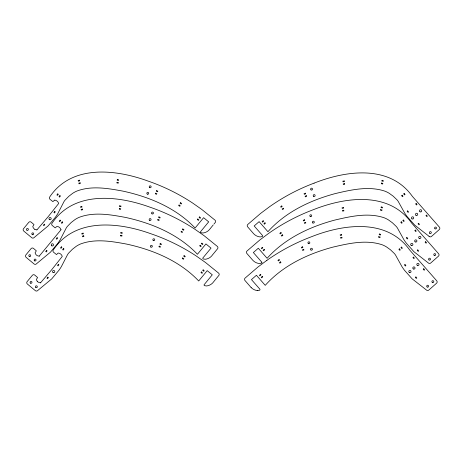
<?xml version="1.0" encoding="UTF-8"?>
<svg xmlns="http://www.w3.org/2000/svg" width="463" height="463" viewBox="0 0 463 463"><rect width="100%" height="100%" fill="white"/><g stroke="black" fill="none" stroke-linecap="round" stroke-linejoin="round"><path stroke-width="0.69" d="M210.648 228.103L213.258 224.908M212.974 254.355L215.584 251.166M61.023 229.741L39.245 256.137M210.393 228.433L209.073 230.007A10.053 10.053 0 0 1 202.921 233.005L200.838 232.704A0.978 0.978 0 0 1 200.52 232.264L200.45 231.841L208.686 221.858L203.604 217.685L195.102 228.022C176.073 207.997 149.653 196.931 123.071 191.15C108.018 188.366 91.674 185.472 76.904 191.045A28.249 28.249 0 0 0 72.679 193.314L68.825 196.295L65.156 200.022A10.695 10.695 0 0 0 63.402 202.759L57.794 213.622A66.122 66.122 0 0 1 55.415 217.222L48.106 225.938L34.21 237.484A1.748 1.748 0 0 1 31.791 237.745L23.769 231.072A1.696 1.696 0 0 1 23.538 228.681L28.752 222.356A1.696 1.696 0 0 1 31.143 222.13L34.013 224.584L32.78 226.471A5.319 5.319 0 0 0 33.62 228.265L33.978 228.67A3.507 3.507 0 0 0 34.528 229.127L34.835 229.312M212.72 254.685L211.4 256.259A10.053 10.053 0 0 1 205.248 259.257L203.164 258.956A0.978 0.978 0 0 1 202.846 258.516L202.777 258.094L211.012 248.116L205.931 243.943L197.429 254.274C178.4 234.255 151.98 223.183 125.404 217.402C110.344 214.618 94.001 211.724 79.231 217.297A28.249 28.249 0 0 0 75.012 219.572L71.152 222.547L67.482 226.28A10.695 10.695 0 0 0 65.729 229.011L60.121 239.875A66.122 66.122 0 0 1 57.742 243.48L50.432 252.19L36.536 263.736A1.748 1.748 0 0 1 34.117 263.997L26.096 257.324A1.696 1.696 0 0 1 25.864 254.934L31.079 248.614A1.696 1.696 0 0 1 33.469 248.382L36.34 250.842L35.107 252.729A5.319 5.319 0 0 0 35.946 254.523L36.305 254.922A3.507 3.507 0 0 0 36.855 255.379L37.162 255.564A5.226 5.226 0 0 0 39.245 256.126M214.045 223.959L215.22 222.529A1.696 1.696 0 0 0 214.988 220.133L201.845 209.502L192.677 203.066A198.152 198.152 0 0 0 147.483 180.865C115.409 169.244 71.649 164.359 49.755 196.902A1.696 1.696 0 0 0 49.987 199.293L52.857 201.625L54.026 200.687M215.845 250.848L217.546 248.781A1.696 1.696 0 0 0 217.315 246.385L204.171 235.754L195.004 229.324A198.152 198.152 0 0 0 149.809 207.117C117.741 195.496 73.976 190.611 52.087 223.154A1.696 1.696 0 0 0 52.313 225.545L55.213 227.889L56.515 226.754M217.118 277.545L218.82 275.479A1.696 1.696 0 0 0 218.588 273.089L205.445 262.452L196.277 256.022A198.152 198.152 0 0 0 151.083 233.821C119.014 222.199 75.249 217.309 53.361 249.852A1.696 1.696 0 0 0 53.586 252.242L56.521 254.592L58.159 253.024A4.659 4.659 0 0 1 62.256 256.45L51.624 269.819L40.518 282.841M216.858 277.864L212.673 282.962A10.053 10.053 0 0 1 206.521 285.96L204.438 285.654A0.978 0.978 0 0 1 204.119 285.214L204.05 284.797L212.286 274.814L207.204 270.641L198.702 280.977C179.673 260.953 153.253 249.887 126.677 244.099C111.618 241.321 95.274 238.428 80.504 243.995A28.249 28.249 0 0 0 76.285 246.27L72.431 249.244L68.755 252.977A10.695 10.695 0 0 0 67.002 255.709L61.394 266.572A66.122 66.122 0 0 1 59.015 270.178L51.711 278.894L37.81 290.434A1.748 1.748 0 0 1 35.391 290.7L27.369 284.022A1.696 1.696 0 0 1 27.138 281.631L32.352 275.311A1.696 1.696 0 0 1 34.742 275.08L37.613 277.54L36.38 279.426A5.319 5.319 0 0 0 37.219 281.22M54.188 200.496L54.559 200.068A4.659 4.659 0 0 1 58.656 203.494L48.025 216.869L36.918 229.885M266.902 260.333L257.932 267.041L245.118 278.066A1.696 1.696 0 0 0 244.956 280.468L250.223 286.539A18.549 18.549 0 0 0 251.177 287.616M314.093 183.14C345.797 170.546 389.395 164.342 412.261 196.208A1.696 1.696 0 0 1 412.429 196.439L439.428 227.177A1.696 1.696 0 0 1 439.271 229.573L431.458 236.489A1.748 1.748 0 0 1 429.033 236.292M257.567 290.573L259.639 290.203A0.978 0.978 0 0 0 259.946 289.751L260.003 289.329L251.467 279.6L256.421 275.277L265.235 285.347C282.847 265.635 307.565 253.909 332.752 247.167C348.743 243.411 366.181 239.406 382.259 244.805A28.249 28.249 0 0 1 386.541 246.953L390.488 249.806L394.268 253.429A10.695 10.695 0 0 1 396.108 256.108L402.04 266.792A66.122 66.122 0 0 0 404.529 270.323L412.093 278.813L426.336 289.931A1.748 1.748 0 0 0 428.761 290.122L436.58 283.206A1.696 1.696 0 0 0 436.736 280.81L409.738 250.072A1.696 1.696 0 0 0 409.564 249.841C386.698 217.975 343.106 224.179 311.402 236.772A198.152 198.152 0 0 0 266.896 260.328M429.033 236.298L414.79 225.18L407.226 216.69A66.122 66.122 0 0 1 404.731 213.159L398.799 202.476A10.695 10.695 0 0 0 396.965 199.79L393.18 196.173L389.238 193.314A28.249 28.249 0 0 0 384.95 191.173C368.878 185.773 351.434 189.778 335.449 193.534C310.262 200.271 285.544 211.996 267.927 231.714L259.118 221.644L254.164 225.967L262.695 235.696L262.637 236.118A0.978 0.978 0 0 1 262.336 236.564L260.258 236.94A10.059 10.059 0 0 1 253.886 233.965A18.549 18.549 0 0 1 252.92 232.906L247.647 226.835A1.696 1.696 0 0 1 247.809 224.433L260.623 213.408L269.593 206.701A198.152 198.152 0 0 1 314.093 183.14M37.225 281.215L37.578 281.626A3.507 3.507 0 0 0 38.128 282.077L38.441 282.262A5.226 5.226 0 0 0 40.518 282.824M56.885 226.366A4.659 4.659 0 0 1 60.983 229.752M36.918 229.874A5.226 5.226 0 0 1 34.829 229.324M257.567 290.567A10.059 10.059 0 0 1 251.195 287.598M261.89 262.278L261.832 262.7A0.978 0.978 0 0 1 261.526 263.146L259.448 263.522A10.059 10.059 0 0 1 253.076 260.547A18.549 18.549 0 0 1 252.109 259.488L246.837 253.411A1.696 1.696 0 0 1 246.999 251.015L259.812 239.984L268.783 233.283A198.152 198.152 0 0 1 313.283 209.716C344.987 197.134 388.584 190.924 411.451 222.79A1.696 1.696 0 0 1 411.619 223.016L438.623 253.759A1.696 1.696 0 0 1 438.467 256.155L430.648 263.071A1.748 1.748 0 0 1 428.229 262.874L413.98 251.762L406.416 243.272A66.122 66.122 0 0 1 403.927 239.741L397.989 229.052A10.695 10.695 0 0 0 396.154 226.372L392.369 222.755L388.428 219.896A28.249 28.249 0 0 0 384.14 217.755C368.068 212.355 350.624 216.36 334.639 220.116C309.452 226.853 284.733 238.578 267.116 258.296L258.308 248.226L253.354 252.549L261.89 262.278M117.029 182.318L116.971 182.995L118.32 183.122L118.383 182.445L117.029 182.318M117.284 179.615L117.22 180.292L118.574 180.414L118.638 179.742L117.284 179.615M119.356 208.576L119.298 209.247L120.646 209.374L120.71 208.697L119.356 208.576M119.61 205.867L119.547 206.544L120.901 206.672L120.965 205.994L119.61 205.867M120.635 235.273L120.571 235.951L121.919 236.072L121.983 235.401L120.635 235.273M120.884 232.565L120.82 233.242L122.174 233.369L122.238 232.692L120.884 232.565M381.477 183.064L381.338 183.73L382.67 184.008L382.808 183.342L381.477 183.064M382.033 180.402L381.894 181.068L383.225 181.346L383.364 180.68L382.033 180.402M380.667 209.646L380.528 210.306L381.859 210.59L381.998 209.924L380.667 209.646M381.228 206.984L381.09 207.65L382.415 207.928L382.554 207.262L381.228 206.984M378.786 236.697L378.647 237.363L379.973 237.641L380.111 236.975L378.786 236.697M379.342 234.035L379.203 234.7L380.534 234.978L380.673 234.319L379.342 234.035M155.597 193.181L155.348 193.818L156.616 194.31L156.859 193.673L155.597 193.181M156.575 190.652L156.332 191.283L157.599 191.775L157.842 191.138L156.575 190.652M157.924 219.439L157.675 220.07L158.942 220.562L159.185 219.925L157.924 219.439M158.902 216.904L158.659 217.535L159.926 218.027L160.169 217.396L158.902 216.904M159.197 246.137L158.948 246.767L160.215 247.259L160.464 246.629L159.197 246.137M160.175 243.602L159.932 244.238L161.199 244.724L161.442 244.094L160.175 243.602M179.048 205.016L178.689 205.595L179.847 206.307L180.205 205.734L179.048 205.016M180.477 202.707L180.119 203.286L181.276 203.998L181.635 203.419L180.477 202.707M181.374 231.269L181.016 231.847L182.173 232.565L182.532 231.986L181.374 231.269M182.804 228.959L182.445 229.538L183.603 230.256L183.961 229.677L182.804 228.959M182.648 257.972L182.289 258.545L183.446 259.263L183.805 258.684L182.648 257.972M184.077 255.663L183.724 256.236L184.876 256.953L185.235 256.375L184.077 255.663M57.771 193.904L56.914 194.958L57.441 195.386L58.297 194.333L57.771 193.904M59.877 195.618L59.021 196.671L59.548 197.099L60.404 196.046L59.877 195.618M60.097 220.156L59.241 221.216L59.768 221.644L60.624 220.585L60.097 220.156M62.204 221.87L61.347 222.929L61.874 223.357L62.731 222.298L62.204 221.87M61.371 246.86L60.514 247.913L61.041 248.342L61.897 247.288L61.371 246.86M63.477 248.573L62.621 249.626L63.147 250.055L64.004 249.001L63.477 248.573M44.251 224.208L43.389 225.255L43.91 225.689L44.772 224.636L44.251 224.208M46.578 250.46L45.715 251.513L46.236 251.941L47.099 250.894L46.578 250.46M47.851 277.163L46.989 278.211L47.51 278.639L48.372 277.592L47.851 277.163M54.767 211.469L53.905 212.511L54.426 212.945L55.294 211.898L54.767 211.469M57.094 237.722L56.231 238.769L56.752 239.203L57.62 238.156L57.094 237.722M58.367 264.419L57.505 265.467L58.025 265.901L58.894 264.853L58.367 264.419M197.811 219.016L197.377 219.537L198.419 220.405L198.853 219.884L197.811 219.016M199.547 216.927L199.113 217.448L200.161 218.316L200.595 217.795L199.547 216.927M200.138 245.268L199.703 245.789L200.745 246.657L201.179 246.137L200.138 245.268M201.874 243.179L201.44 243.7L202.487 244.574L202.921 244.047L201.874 243.179M201.411 271.966L200.977 272.487L202.018 273.361L202.453 272.834L201.411 271.966M203.147 269.877L202.713 270.404L203.761 271.272L204.195 270.751L203.147 269.877M426.446 215.139L425.937 215.59L426.84 216.603L427.349 216.152L426.446 215.139M425.636 241.721L425.132 242.172L426.035 243.185L426.539 242.734L425.636 241.721M423.755 268.772L423.246 269.223L424.149 270.236L424.658 269.79L423.755 268.772M263.146 220.758L262.127 221.661L262.579 222.171L263.592 221.268L263.146 220.758M264.946 222.796L263.927 223.693L264.379 224.202L265.397 223.299L264.946 222.796M262.336 247.34L261.317 248.243L261.769 248.747L262.787 247.85L262.336 247.34M264.136 249.372L263.117 250.275L263.569 250.784L264.587 249.881L264.136 249.372M260.449 274.391L259.436 275.294L259.882 275.803L260.901 274.9L260.449 274.391M262.249 276.428L261.236 277.325L261.688 277.835L262.7 276.938L262.249 276.428M416.144 203.494L415.635 203.946L416.532 204.964L417.041 204.513L416.144 203.494M415.334 230.076L414.825 230.528L415.722 231.546L416.231 231.095L415.334 230.076M413.447 257.127L412.938 257.578L413.835 258.597L414.344 258.146L413.447 257.127M407.689 210.92L407.18 211.365L408.077 212.384L408.592 211.938L407.689 210.92M406.884 237.496L406.375 237.947L407.272 238.966L407.781 238.52L406.884 237.496M404.998 264.552L404.488 264.998L405.385 266.017L405.895 265.571L404.998 264.552M418.593 223.334L418.083 223.779L418.974 224.804L419.484 224.352L418.593 223.334M417.782 249.916L417.273 250.361L418.164 251.386L418.679 250.934L417.782 249.916M415.901 276.967L415.386 277.412L416.283 278.437L416.793 277.991L415.901 276.967M402.104 195.23L401.589 195.675L402.48 196.7L402.995 196.26L402.104 195.23M404.158 193.453L403.649 193.899L404.535 194.923L405.05 194.483L404.158 193.453M401.294 221.812L400.784 222.257L401.67 223.282L402.185 222.836L401.294 221.812M403.354 220.035L402.839 220.481L403.724 221.505L404.24 221.065L403.354 220.035M399.413 248.862L398.898 249.308L399.783 250.333L400.298 249.893L399.413 248.862M401.467 247.086L400.952 247.531L401.843 248.562L402.353 248.116L401.467 247.086M281.776 205.966L280.642 206.718L281.018 207.285L282.152 206.533L281.776 205.966M283.275 208.234L282.141 208.981L282.517 209.548L283.651 208.801L283.275 208.234M280.966 232.548L279.831 233.3L280.208 233.867L281.342 233.115L280.966 232.548M282.465 234.816L281.33 235.563L281.707 236.13L282.841 235.383L282.465 234.816M279.079 259.604L277.95 260.351L278.321 260.918L279.455 260.165L279.079 259.604M280.578 261.867L279.449 262.619L279.82 263.187L280.954 262.434L280.578 261.867M305.302 193.193L304.052 193.719L304.313 194.344L305.568 193.818L305.302 193.193M306.361 195.693L305.105 196.225L305.372 196.85L306.622 196.324L306.361 195.693M304.492 219.775L303.242 220.301L303.508 220.926L304.758 220.4L304.492 219.775M305.551 222.275L304.301 222.807L304.561 223.432L305.817 222.9L305.551 222.275M302.611 246.825L301.355 247.352L301.621 247.983L302.871 247.45L302.611 246.825M303.664 249.331L302.414 249.858L302.68 250.483L303.931 249.956L303.664 249.331M79.491 180.188L78.172 180.512L78.328 181.172L79.648 180.854L79.491 180.188M80.128 182.833L78.808 183.151L78.965 183.811L80.284 183.493L80.128 182.833M81.818 206.446L80.498 206.764L80.655 207.424L81.974 207.106L81.818 206.446M82.455 209.085L81.135 209.403L81.291 210.063L82.617 209.745L82.455 209.085M83.091 233.144L81.772 233.462L81.928 234.122L83.247 233.803L83.091 233.144M83.728 235.783L82.408 236.107L82.564 236.767L83.89 236.443L83.728 235.783M344.24 180.969L342.892 181.137L342.979 181.814L344.327 181.646L344.24 180.969M344.576 183.666L343.228 183.834L343.309 184.511L344.657 184.343L344.576 183.666M343.43 207.551L342.088 207.719L342.169 208.396L343.517 208.228L343.43 207.551M343.766 210.248L342.417 210.416L342.504 211.093L343.847 210.925L343.766 210.248M341.549 234.608L340.201 234.77L340.282 235.447L341.63 235.279L341.549 234.608M341.879 237.305L340.536 237.467L340.618 238.144L341.966 237.976L341.879 237.305M51.787 245.807A1.123 1.123 0 0 0 53.511 244.927A1.123 1.123 0 0 0 51.885 243.868A1.123 1.123 0 0 0 51.787 245.807M149.63 220.376A0.949 0.949 0 0 0 151.06 219.555A0.949 0.949 0 0 0 149.636 218.727A0.949 0.949 0 0 0 149.63 220.376M152.032 213.848A0.949 0.949 0 0 0 153.461 213.026A0.949 0.949 0 0 0 152.038 212.199A0.949 0.949 0 0 0 152.032 213.848M34.58 260.854A0.949 0.949 0 0 0 36.045 260.096A0.949 0.949 0 0 0 34.661 259.205A0.949 0.949 0 0 0 34.58 260.854M29.25 256.444A0.949 0.949 0 0 0 30.714 255.692A0.949 0.949 0 0 0 29.331 254.8A0.949 0.949 0 0 0 29.25 256.444M49.46 219.555A1.123 1.123 0 0 0 51.185 218.669A1.123 1.123 0 0 0 49.558 217.616A1.123 1.123 0 0 0 49.46 219.555M147.303 194.124A0.949 0.949 0 0 0 148.733 193.303A0.949 0.949 0 0 0 147.309 192.475A0.949 0.949 0 0 0 147.303 194.124M149.705 187.59A0.949 0.949 0 0 0 151.135 186.774A0.949 0.949 0 0 0 149.711 185.947A0.949 0.949 0 0 0 149.705 187.59M32.254 234.596A0.949 0.949 0 0 0 33.718 233.844A0.949 0.949 0 0 0 32.335 232.953A0.949 0.949 0 0 0 32.254 234.596M26.923 230.192A0.949 0.949 0 0 0 28.388 229.434A0.949 0.949 0 0 0 27.004 228.543A0.949 0.949 0 0 0 26.923 230.192M417.296 265.397A1.123 1.123 0 0 0 419.032 264.535A1.123 1.123 0 0 0 417.418 263.464A1.123 1.123 0 0 0 417.296 265.397M409.298 272.487A1.123 1.123 0 0 0 411.034 271.619A1.123 1.123 0 0 0 409.414 270.548A1.123 1.123 0 0 0 409.298 272.487M310.968 250.014A0.949 0.949 0 0 0 312.427 249.244A0.949 0.949 0 0 0 311.038 248.365A0.949 0.949 0 0 0 310.968 250.014M308.375 243.561A0.949 0.949 0 0 0 309.834 242.791A0.949 0.949 0 0 0 308.439 241.912A0.949 0.949 0 0 0 308.375 243.561M427.141 286.996A0.949 0.949 0 0 0 428.616 286.267A0.949 0.949 0 0 0 427.245 285.353A0.949 0.949 0 0 0 427.141 286.996M432.332 282.43A0.949 0.949 0 0 0 433.808 281.695A0.949 0.949 0 0 0 432.436 280.786A0.949 0.949 0 0 0 432.332 282.43M413.297 268.945A1.123 1.123 0 0 0 415.033 268.077A1.123 1.123 0 0 0 413.413 267.006A1.123 1.123 0 0 0 413.297 268.945M415.184 241.889A1.123 1.123 0 0 0 416.92 241.02A1.123 1.123 0 0 0 415.299 239.956A1.123 1.123 0 0 0 415.184 241.889M434.219 255.373A0.949 0.949 0 0 0 435.695 254.644A0.949 0.949 0 0 0 434.323 253.73A0.949 0.949 0 0 0 434.219 255.373M429.022 259.946A0.949 0.949 0 0 0 430.497 259.211A0.949 0.949 0 0 0 429.132 258.302A0.949 0.949 0 0 0 429.022 259.946M310.256 216.505A0.949 0.949 0 0 0 311.715 215.741A0.949 0.949 0 0 0 310.326 214.861A0.949 0.949 0 0 0 310.256 216.505M312.855 222.958A0.949 0.949 0 0 0 314.313 222.194A0.949 0.949 0 0 0 312.919 221.314A0.949 0.949 0 0 0 312.855 222.958M411.179 245.431A1.123 1.123 0 0 0 412.915 244.568A1.123 1.123 0 0 0 411.3 243.497A1.123 1.123 0 0 0 411.179 245.431M419.183 238.347A1.123 1.123 0 0 0 420.919 237.478A1.123 1.123 0 0 0 419.299 236.408A1.123 1.123 0 0 0 419.183 238.347M415.988 215.307A1.123 1.123 0 0 0 417.724 214.444A1.123 1.123 0 0 0 416.11 213.374A1.123 1.123 0 0 0 415.988 215.307M435.023 228.797A0.949 0.949 0 0 0 436.499 228.062A0.949 0.949 0 0 0 435.133 227.154A0.949 0.949 0 0 0 435.023 228.797M429.832 233.364A0.949 0.949 0 0 0 431.308 232.634A0.949 0.949 0 0 0 429.936 231.72A0.949 0.949 0 0 0 429.832 233.364M311.067 189.923A0.949 0.949 0 0 0 312.525 189.159A0.949 0.949 0 0 0 311.13 188.279A0.949 0.949 0 0 0 311.067 189.923M313.665 196.381A0.949 0.949 0 0 0 315.124 195.612A0.949 0.949 0 0 0 313.729 194.732A0.949 0.949 0 0 0 313.665 196.381M411.989 218.849A1.123 1.123 0 0 0 413.725 217.986A1.123 1.123 0 0 0 412.105 216.916A1.123 1.123 0 0 0 411.989 218.849M419.993 211.765A1.123 1.123 0 0 0 421.729 210.902A1.123 1.123 0 0 0 420.109 209.832A1.123 1.123 0 0 0 419.993 211.765M53.06 272.504A1.123 1.123 0 0 0 54.784 271.625A1.123 1.123 0 0 0 53.158 270.566A1.123 1.123 0 0 0 53.06 272.504M150.903 247.074A0.949 0.949 0 0 0 152.333 246.252A0.949 0.949 0 0 0 150.909 245.431A0.949 0.949 0 0 0 150.903 247.074M153.305 240.546A0.949 0.949 0 0 0 154.735 239.724A0.949 0.949 0 0 0 153.311 238.896A0.949 0.949 0 0 0 153.305 240.546M35.854 287.552A0.949 0.949 0 0 0 37.318 286.8A0.949 0.949 0 0 0 35.935 285.908A0.949 0.949 0 0 0 35.854 287.552M30.523 283.142A0.949 0.949 0 0 0 31.988 282.389A0.949 0.949 0 0 0 30.604 281.498A0.949 0.949 0 0 0 30.523 283.142"/></g></svg>
